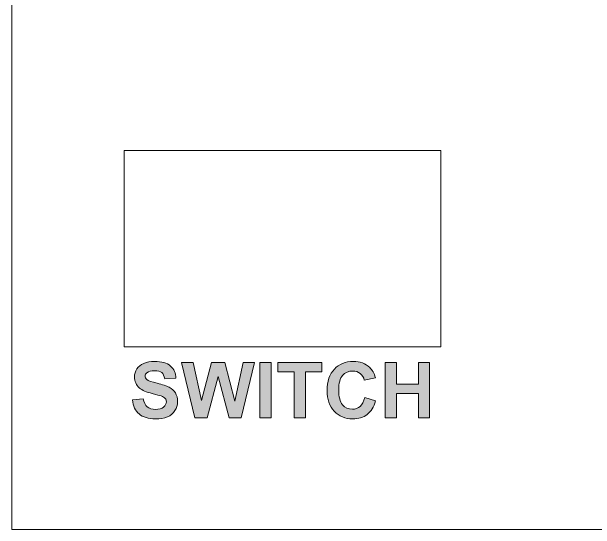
# Model space of a CAD drawing. Header units: inches. Extents: x -5.25 to 4.1, y -1.02 to 4.
# Drawn here: x -2.41 to -1.679, y -1.02 to -0.371 of the extents above; entities that cross this region are included whole.
import ezdxf

# ---------------------------------------------------------------- set-up
doc = ezdxf.new("R2010")
doc.units = ezdxf.units.IN
doc.header["$MEASUREMENT"] = 0
doc.layers.add('Layer 1', color=7, linetype='Continuous', lineweight=0)

# ---------------------------------------------------------------- blocks, each defined once
blk = doc.blocks.new('Block_38')
at = {"layer": 'Layer 1', "true_color": 0x231f20, "transparency": 33554687}
h = blk.add_hatch(color=250, dxfattribs=at)
h.dxf.hatch_style = 2
edge = h.paths.add_edge_path()
edge.add_spline(control_points=[(-2.2587, -0.85813), (-2.2587, -0.85813), (-2.24503, -0.8568), (-2.24503, -0.8568), (-2.24421, -0.86139), (-2.24253, -0.86476), (-2.24002, -0.86691), (-2.2375, -0.86906), (-2.23411, -0.87014), (-2.22984, -0.87014), (-2.22531, -0.87014), (-2.2219, -0.86918), (-2.21961, -0.86726), (-2.21731, -0.86535), (-2.21617, -0.86311), (-2.21617, -0.86055), (-2.21617, -0.8589), (-2.21665, -0.8575), (-2.21762, -0.85634), (-2.21858, -0.85519), (-2.22026, -0.85419), (-2.22267, -0.85333), (-2.22432, -0.85276), (-2.22807, -0.85175), (-2.23392, -0.85029), (-2.24146, -0.84843), (-2.24674, -0.84613), (-2.24978, -0.84341), (-2.25405, -0.83958), (-2.25618, -0.83491), (-2.25618, -0.82941), (-2.25618, -0.82586), (-2.25518, -0.82254), (-2.25317, -0.81946), (-2.25116, -0.81637), (-2.24826, -0.81403), (-2.24449, -0.81241), (-2.2407, -0.8108), (-2.23614, -0.80999), (-2.23079, -0.80999), (-2.22205, -0.80999), (-2.21547, -0.8119), (-2.21107, -0.81573), (-2.20664, -0.81957), (-2.20433, -0.82467), (-2.20411, -0.83107), (-2.20411, -0.83107), (-2.21816, -0.83169), (-2.21816, -0.83169), (-2.21876, -0.82811), (-2.22005, -0.82554), (-2.22203, -0.82397), (-2.22401, -0.82241), (-2.22698, -0.82162), (-2.23093, -0.82162), (-2.23501, -0.82162), (-2.23821, -0.82246), (-2.24052, -0.82414), (-2.242, -0.82522), (-2.24275, -0.82665), (-2.24275, -0.82846), (-2.24275, -0.83011), (-2.24205, -0.83151), (-2.24066, -0.83268), (-2.23889, -0.83417), (-2.23459, -0.83572), (-2.22775, -0.83733), (-2.22091, -0.83895), (-2.21585, -0.84062), (-2.21259, -0.84235), (-2.2093, -0.84407), (-2.20674, -0.84643), (-2.2049, -0.84941), (-2.20304, -0.85241), (-2.20211, -0.8561), (-2.20211, -0.8605), (-2.20211, -0.86449), (-2.20322, -0.86823), (-2.20544, -0.8717), (-2.20766, -0.87518), (-2.21079, -0.87777), (-2.21484, -0.87947), (-2.21889, -0.88116), (-2.22394, -0.88201), (-2.22998, -0.88201), (-2.23878, -0.88201), (-2.24554, -0.87997), (-2.25025, -0.8759), (-2.25496, -0.87184), (-2.25779, -0.86591), (-2.2587, -0.85813)], knot_values=[0, 0, 0, 0, 1, 1, 1, 2, 2, 2, 3, 3, 3, 4, 4, 4, 5, 5, 5, 6, 6, 6, 7, 7, 7, 8, 8, 8, 9, 9, 9, 10, 10, 10, 11, 11, 11, 12, 12, 12, 13, 13, 13, 14, 14, 14, 15, 15, 15, 16, 16, 16, 17, 17, 17, 18, 18, 18, 19, 19, 19, 20, 20, 20, 21, 21, 21, 22, 22, 22, 23, 23, 23, 24, 24, 24, 25, 25, 25, 26, 26, 26, 27, 27, 27, 28, 28, 28, 29, 29, 29, 30, 30, 30, 30], degree=3, periodic=0)
h = blk.add_hatch(color=250, dxfattribs=at)
h.dxf.hatch_style = 2
edge = h.paths.add_edge_path()
edge.add_spline(control_points=[(-2.18042, -0.88077), (-2.18042, -0.88077), (-2.19704, -0.81118), (-2.19704, -0.81118), (-2.19704, -0.81118), (-2.18265, -0.81118), (-2.18265, -0.81118), (-2.18265, -0.81118), (-2.17216, -0.85898), (-2.17216, -0.85898), (-2.17216, -0.85898), (-2.15944, -0.81118), (-2.15944, -0.81118), (-2.15944, -0.81118), (-2.14273, -0.81118), (-2.14273, -0.81118), (-2.14273, -0.81118), (-2.13053, -0.85979), (-2.13053, -0.85979), (-2.13053, -0.85979), (-2.11985, -0.81118), (-2.11985, -0.81118), (-2.11985, -0.81118), (-2.1057, -0.81118), (-2.1057, -0.81118), (-2.1057, -0.81118), (-2.1226, -0.88077), (-2.1226, -0.88077), (-2.1226, -0.88077), (-2.13751, -0.88077), (-2.13751, -0.88077), (-2.13751, -0.88077), (-2.15137, -0.82874), (-2.15137, -0.82874), (-2.15137, -0.82874), (-2.16518, -0.88077), (-2.16518, -0.88077), (-2.16518, -0.88077), (-2.18042, -0.88077), (-2.18042, -0.88077)], knot_values=[0, 0, 0, 0, 1, 1, 1, 2, 2, 2, 3, 3, 3, 4, 4, 4, 5, 5, 5, 6, 6, 6, 7, 7, 7, 8, 8, 8, 9, 9, 9, 10, 10, 10, 11, 11, 11, 12, 12, 12, 13, 13, 13, 13], degree=3, periodic=0)
h = blk.add_hatch(color=250, dxfattribs=at)
h.dxf.hatch_style = 2
edge = h.paths.add_edge_path()
edge.add_spline(control_points=[(-2.09896, -0.88077), (-2.09896, -0.88077), (-2.09896, -0.81118), (-2.09896, -0.81118), (-2.09896, -0.81118), (-2.08491, -0.81118), (-2.08491, -0.81118), (-2.08491, -0.81118), (-2.08491, -0.88077), (-2.08491, -0.88077), (-2.08491, -0.88077), (-2.09896, -0.88077), (-2.09896, -0.88077)], knot_values=[0, 0, 0, 0, 1, 1, 1, 2, 2, 2, 3, 3, 3, 4, 4, 4, 4], degree=3, periodic=0)
h = blk.add_hatch(color=250, dxfattribs=at)
h.dxf.hatch_style = 2
edge = h.paths.add_edge_path()
edge.add_spline(control_points=[(-2.05585, -0.88077), (-2.05585, -0.88077), (-2.05585, -0.82295), (-2.05585, -0.82295), (-2.05585, -0.82295), (-2.0765, -0.82295), (-2.0765, -0.82295), (-2.0765, -0.82295), (-2.0765, -0.81118), (-2.0765, -0.81118), (-2.0765, -0.81118), (-2.0212, -0.81118), (-2.0212, -0.81118), (-2.0212, -0.81118), (-2.0212, -0.82295), (-2.0212, -0.82295), (-2.0212, -0.82295), (-2.0418, -0.82295), (-2.0418, -0.82295), (-2.0418, -0.82295), (-2.0418, -0.88077), (-2.0418, -0.88077), (-2.0418, -0.88077), (-2.05585, -0.88077), (-2.05585, -0.88077)], knot_values=[0, 0, 0, 0, 1, 1, 1, 2, 2, 2, 3, 3, 3, 4, 4, 4, 5, 5, 5, 6, 6, 6, 7, 7, 7, 8, 8, 8, 8], degree=3, periodic=0)
h = blk.add_hatch(color=250, dxfattribs=at)
h.dxf.hatch_style = 2
edge = h.paths.add_edge_path()
edge.add_spline(control_points=[(-1.9676, -0.85518), (-1.9676, -0.85518), (-1.95398, -0.8595), (-1.95398, -0.8595), (-1.95607, -0.8671), (-1.95954, -0.87274), (-1.9644, -0.87643), (-1.96926, -0.88011), (-1.97542, -0.88196), (-1.98289, -0.88196), (-1.99213, -0.88196), (-1.99973, -0.8788), (-2.00568, -0.87248), (-2.01162, -0.86618), (-2.0146, -0.85754), (-2.0146, -0.84659), (-2.0146, -0.83501), (-2.01161, -0.82602), (-2.00563, -0.8196), (-1.99965, -0.8132), (-1.99178, -0.80999), (-1.98204, -0.80999), (-1.97352, -0.80999), (-1.96661, -0.81251), (-1.96129, -0.81754), (-1.95812, -0.82052), (-1.95575, -0.82479), (-1.95417, -0.83036), (-1.95417, -0.83036), (-1.96808, -0.83368), (-1.96808, -0.83368), (-1.9689, -0.83007), (-1.97062, -0.82722), (-1.97323, -0.82513), (-1.97584, -0.82305), (-1.97901, -0.822), (-1.98275, -0.822), (-1.98791, -0.822), (-1.99209, -0.82385), (-1.99531, -0.82756), (-1.99851, -0.83126), (-2.00012, -0.83725), (-2.00012, -0.84555), (-2.00012, -0.85434), (-1.99854, -0.86061), (-1.99537, -0.86435), (-1.99221, -0.86808), (-1.9881, -0.86995), (-1.98303, -0.86995), (-1.9793, -0.86995), (-1.97609, -0.86876), (-1.9734, -0.86639), (-1.9707, -0.86401), (-1.96878, -0.86028), (-1.9676, -0.85518)], knot_values=[0, 0, 0, 0, 1, 1, 1, 2, 2, 2, 3, 3, 3, 4, 4, 4, 5, 5, 5, 6, 6, 6, 7, 7, 7, 8, 8, 8, 9, 9, 9, 10, 10, 10, 11, 11, 11, 12, 12, 12, 13, 13, 13, 14, 14, 14, 15, 15, 15, 16, 16, 16, 17, 17, 17, 18, 18, 18, 18], degree=3, periodic=0)
h = blk.add_hatch(color=250, dxfattribs=at)
h.dxf.hatch_style = 2
edge = h.paths.add_edge_path()
edge.add_spline(control_points=[(-1.94187, -0.88077), (-1.94187, -0.88077), (-1.94187, -0.81118), (-1.94187, -0.81118), (-1.94187, -0.81118), (-1.92782, -0.81118), (-1.92782, -0.81118), (-1.92782, -0.81118), (-1.92782, -0.83857), (-1.92782, -0.83857), (-1.92782, -0.83857), (-1.90029, -0.83857), (-1.90029, -0.83857), (-1.90029, -0.83857), (-1.90029, -0.81118), (-1.90029, -0.81118), (-1.90029, -0.81118), (-1.88624, -0.81118), (-1.88624, -0.81118), (-1.88624, -0.81118), (-1.88624, -0.88077), (-1.88624, -0.88077), (-1.88624, -0.88077), (-1.90029, -0.88077), (-1.90029, -0.88077), (-1.90029, -0.88077), (-1.90029, -0.85034), (-1.90029, -0.85034), (-1.90029, -0.85034), (-1.92782, -0.85034), (-1.92782, -0.85034), (-1.92782, -0.85034), (-1.92782, -0.88077), (-1.92782, -0.88077), (-1.92782, -0.88077), (-1.94187, -0.88077), (-1.94187, -0.88077)], knot_values=[0, 0, 0, 0, 1, 1, 1, 2, 2, 2, 3, 3, 3, 4, 4, 4, 5, 5, 5, 6, 6, 6, 7, 7, 7, 8, 8, 8, 9, 9, 9, 10, 10, 10, 11, 11, 11, 12, 12, 12, 12], degree=3, periodic=0)
at = {"layer": 'Layer 1'}
for points, knots in [([(-2.2587, -0.85813), (-2.2587, -0.85813), (-2.24503, -0.8568), (-2.24503, -0.8568), (-2.24421, -0.86139), (-2.24253, -0.86476), (-2.24002, -0.86691), (-2.2375, -0.86906), (-2.23411, -0.87014), (-2.22984, -0.87014), (-2.22531, -0.87014), (-2.2219, -0.86918), (-2.21961, -0.86726), (-2.21731, -0.86535), (-2.21617, -0.86311), (-2.21617, -0.86055), (-2.21617, -0.8589), (-2.21665, -0.8575), (-2.21762, -0.85634), (-2.21858, -0.85519), (-2.22026, -0.85419), (-2.22267, -0.85333), (-2.22432, -0.85276), (-2.22807, -0.85175), (-2.23392, -0.85029), (-2.24146, -0.84843), (-2.24674, -0.84613), (-2.24978, -0.84341), (-2.25405, -0.83958), (-2.25618, -0.83491), (-2.25618, -0.82941), (-2.25618, -0.82586), (-2.25518, -0.82254), (-2.25317, -0.81946), (-2.25116, -0.81637), (-2.24826, -0.81403), (-2.24449, -0.81241), (-2.2407, -0.8108), (-2.23614, -0.80999), (-2.23079, -0.80999), (-2.22205, -0.80999), (-2.21547, -0.8119), (-2.21107, -0.81573), (-2.20664, -0.81957), (-2.20433, -0.82467), (-2.20411, -0.83107), (-2.20411, -0.83107), (-2.21816, -0.83169), (-2.21816, -0.83169), (-2.21876, -0.82811), (-2.22005, -0.82554), (-2.22203, -0.82397), (-2.22401, -0.82241), (-2.22698, -0.82162), (-2.23093, -0.82162), (-2.23501, -0.82162), (-2.23821, -0.82246), (-2.24052, -0.82414), (-2.242, -0.82522), (-2.24275, -0.82665), (-2.24275, -0.82846), (-2.24275, -0.83011), (-2.24205, -0.83151), (-2.24066, -0.83268), (-2.23889, -0.83417), (-2.23459, -0.83572), (-2.22775, -0.83733), (-2.22091, -0.83895), (-2.21585, -0.84062), (-2.21259, -0.84235), (-2.2093, -0.84407), (-2.20674, -0.84643), (-2.2049, -0.84941), (-2.20304, -0.85241), (-2.20211, -0.8561), (-2.20211, -0.8605), (-2.20211, -0.86449), (-2.20322, -0.86823), (-2.20544, -0.8717), (-2.20766, -0.87518), (-2.21079, -0.87777), (-2.21484, -0.87947), (-2.21889, -0.88116), (-2.22394, -0.88201), (-2.22998, -0.88201), (-2.23878, -0.88201), (-2.24554, -0.87997), (-2.25025, -0.8759), (-2.25496, -0.87184), (-2.25779, -0.86591), (-2.2587, -0.85813)], [0, 0, 0, 0, 1, 1, 1, 2, 2, 2, 3, 3, 3, 4, 4, 4, 5, 5, 5, 6, 6, 6, 7, 7, 7, 8, 8, 8, 9, 9, 9, 10, 10, 10, 11, 11, 11, 12, 12, 12, 13, 13, 13, 14, 14, 14, 15, 15, 15, 16, 16, 16, 17, 17, 17, 18, 18, 18, 19, 19, 19, 20, 20, 20, 21, 21, 21, 22, 22, 22, 23, 23, 23, 24, 24, 24, 25, 25, 25, 26, 26, 26, 27, 27, 27, 28, 28, 28, 29, 29, 29, 30, 30, 30, 30]), ([(-2.18042, -0.88077), (-2.18042, -0.88077), (-2.19704, -0.81118), (-2.19704, -0.81118), (-2.19704, -0.81118), (-2.18265, -0.81118), (-2.18265, -0.81118), (-2.18265, -0.81118), (-2.17216, -0.85898), (-2.17216, -0.85898), (-2.17216, -0.85898), (-2.15944, -0.81118), (-2.15944, -0.81118), (-2.15944, -0.81118), (-2.14273, -0.81118), (-2.14273, -0.81118), (-2.14273, -0.81118), (-2.13053, -0.85979), (-2.13053, -0.85979), (-2.13053, -0.85979), (-2.11985, -0.81118), (-2.11985, -0.81118), (-2.11985, -0.81118), (-2.1057, -0.81118), (-2.1057, -0.81118), (-2.1057, -0.81118), (-2.1226, -0.88077), (-2.1226, -0.88077), (-2.1226, -0.88077), (-2.13751, -0.88077), (-2.13751, -0.88077), (-2.13751, -0.88077), (-2.15137, -0.82874), (-2.15137, -0.82874), (-2.15137, -0.82874), (-2.16518, -0.88077), (-2.16518, -0.88077), (-2.16518, -0.88077), (-2.18042, -0.88077), (-2.18042, -0.88077)], [0, 0, 0, 0, 1, 1, 1, 2, 2, 2, 3, 3, 3, 4, 4, 4, 5, 5, 5, 6, 6, 6, 7, 7, 7, 8, 8, 8, 9, 9, 9, 10, 10, 10, 11, 11, 11, 12, 12, 12, 13, 13, 13, 13]), ([(-2.09896, -0.88077), (-2.09896, -0.88077), (-2.09896, -0.81118), (-2.09896, -0.81118), (-2.09896, -0.81118), (-2.08491, -0.81118), (-2.08491, -0.81118), (-2.08491, -0.81118), (-2.08491, -0.88077), (-2.08491, -0.88077), (-2.08491, -0.88077), (-2.09896, -0.88077), (-2.09896, -0.88077)], [0, 0, 0, 0, 1, 1, 1, 2, 2, 2, 3, 3, 3, 4, 4, 4, 4]), ([(-2.05585, -0.88077), (-2.05585, -0.88077), (-2.05585, -0.82295), (-2.05585, -0.82295), (-2.05585, -0.82295), (-2.0765, -0.82295), (-2.0765, -0.82295), (-2.0765, -0.82295), (-2.0765, -0.81118), (-2.0765, -0.81118), (-2.0765, -0.81118), (-2.0212, -0.81118), (-2.0212, -0.81118), (-2.0212, -0.81118), (-2.0212, -0.82295), (-2.0212, -0.82295), (-2.0212, -0.82295), (-2.0418, -0.82295), (-2.0418, -0.82295), (-2.0418, -0.82295), (-2.0418, -0.88077), (-2.0418, -0.88077), (-2.0418, -0.88077), (-2.05585, -0.88077), (-2.05585, -0.88077)], [0, 0, 0, 0, 1, 1, 1, 2, 2, 2, 3, 3, 3, 4, 4, 4, 5, 5, 5, 6, 6, 6, 7, 7, 7, 8, 8, 8, 8]), ([(-1.9676, -0.85518), (-1.9676, -0.85518), (-1.95398, -0.8595), (-1.95398, -0.8595), (-1.95607, -0.8671), (-1.95954, -0.87274), (-1.9644, -0.87643), (-1.96926, -0.88011), (-1.97542, -0.88196), (-1.98289, -0.88196), (-1.99213, -0.88196), (-1.99973, -0.8788), (-2.00568, -0.87248), (-2.01162, -0.86618), (-2.0146, -0.85754), (-2.0146, -0.84659), (-2.0146, -0.83501), (-2.01161, -0.82602), (-2.00563, -0.8196), (-1.99965, -0.8132), (-1.99178, -0.80999), (-1.98204, -0.80999), (-1.97352, -0.80999), (-1.96661, -0.81251), (-1.96129, -0.81754), (-1.95812, -0.82052), (-1.95575, -0.82479), (-1.95417, -0.83036), (-1.95417, -0.83036), (-1.96808, -0.83368), (-1.96808, -0.83368), (-1.9689, -0.83007), (-1.97062, -0.82722), (-1.97323, -0.82513), (-1.97584, -0.82305), (-1.97901, -0.822), (-1.98275, -0.822), (-1.98791, -0.822), (-1.99209, -0.82385), (-1.99531, -0.82756), (-1.99851, -0.83126), (-2.00012, -0.83725), (-2.00012, -0.84555), (-2.00012, -0.85434), (-1.99854, -0.86061), (-1.99537, -0.86435), (-1.99221, -0.86808), (-1.9881, -0.86995), (-1.98303, -0.86995), (-1.9793, -0.86995), (-1.97609, -0.86876), (-1.9734, -0.86639), (-1.9707, -0.86401), (-1.96878, -0.86028), (-1.9676, -0.85518)], [0, 0, 0, 0, 1, 1, 1, 2, 2, 2, 3, 3, 3, 4, 4, 4, 5, 5, 5, 6, 6, 6, 7, 7, 7, 8, 8, 8, 9, 9, 9, 10, 10, 10, 11, 11, 11, 12, 12, 12, 13, 13, 13, 14, 14, 14, 15, 15, 15, 16, 16, 16, 17, 17, 17, 18, 18, 18, 18]), ([(-1.94187, -0.88077), (-1.94187, -0.88077), (-1.94187, -0.81118), (-1.94187, -0.81118), (-1.94187, -0.81118), (-1.92782, -0.81118), (-1.92782, -0.81118), (-1.92782, -0.81118), (-1.92782, -0.83857), (-1.92782, -0.83857), (-1.92782, -0.83857), (-1.90029, -0.83857), (-1.90029, -0.83857), (-1.90029, -0.83857), (-1.90029, -0.81118), (-1.90029, -0.81118), (-1.90029, -0.81118), (-1.88624, -0.81118), (-1.88624, -0.81118), (-1.88624, -0.81118), (-1.88624, -0.88077), (-1.88624, -0.88077), (-1.88624, -0.88077), (-1.90029, -0.88077), (-1.90029, -0.88077), (-1.90029, -0.88077), (-1.90029, -0.85034), (-1.90029, -0.85034), (-1.90029, -0.85034), (-1.92782, -0.85034), (-1.92782, -0.85034), (-1.92782, -0.85034), (-1.92782, -0.88077), (-1.92782, -0.88077), (-1.92782, -0.88077), (-1.94187, -0.88077), (-1.94187, -0.88077)], [0, 0, 0, 0, 1, 1, 1, 2, 2, 2, 3, 3, 3, 4, 4, 4, 5, 5, 5, 6, 6, 6, 7, 7, 7, 8, 8, 8, 9, 9, 9, 10, 10, 10, 11, 11, 11, 12, 12, 12, 12])]:
    blk.add_open_spline(points, degree=3, knots=knots, dxfattribs=at)

msp = doc.modelspace()

# ---------------------------------------------------------------- linework, layer by layer
at = {"layer": 'Layer 1', "color": 250, "lineweight": 0, "true_color": 0x231f20}
for points in [[(-0.485, -1.0205), (-2.41, -1.0205), (-2.41, 0.2775), (-0.485, 0.2775)], [(-1.872, -0.7915), (-2.269, -0.7915), (-2.269, -0.5455), (-1.872, -0.5455)]]:
    msp.add_lwpolyline(points, close=True, dxfattribs=at)

# ---------------------------------------------------------------- block references
at = {"layer": 'Layer 1'}
msp.add_blockref('Block_38', (0, 0), dxfattribs=at)

doc.saveas('drawing.dxf')
